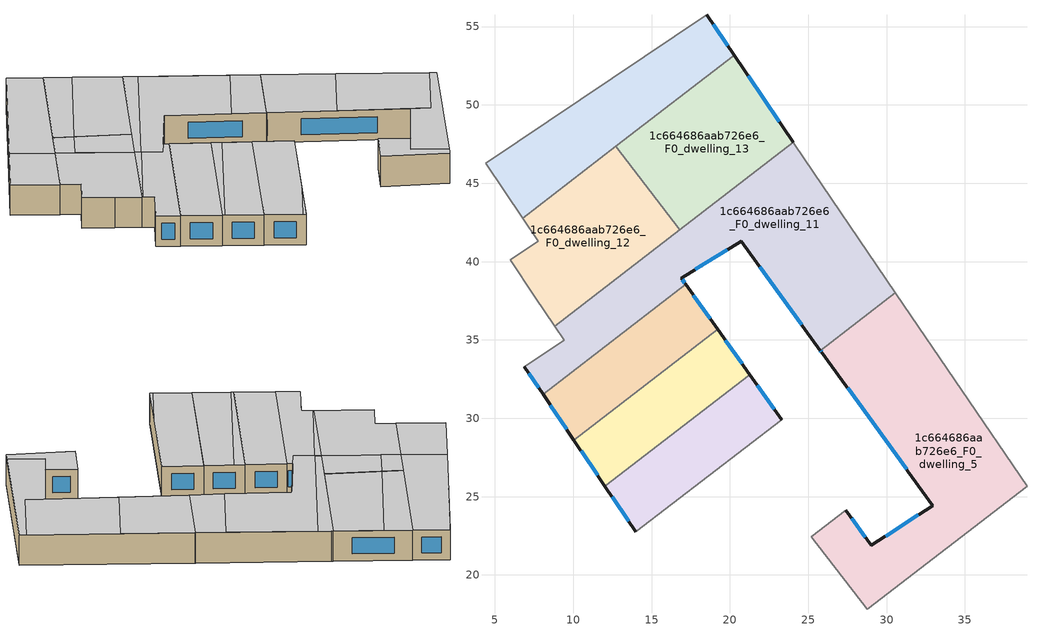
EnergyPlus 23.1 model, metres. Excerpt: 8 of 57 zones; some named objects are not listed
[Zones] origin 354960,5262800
1c664686aab726e6_F0_dwelling_10
 floor ground (EU_floor_Construction): 17.18,38.54 19.22,35.67 10.05,28.6 8.07,31.52 z0
 wall outside (EU_wall_Construction): 8.07,31.52 10.05,28.6 / 19.22,35.67 17.18,38.54 z0:3
 wall to 1c664686aab726e6_F0_dwelling_9 (EU_wall_Construction): 10.05,28.6 19.22,35.67 z0:3
 wall to 1c664686aab726e6_F0_dwelling_11 (EU_wall_Construction): 17.18,38.54 8.07,31.52 z0:3
 window (EU_Window_Construction): 8.53,30.84 9.58,29.29 / 18.74,36.34 17.66,37.87 z0.7:2.3
 ceiling adiabatic (EU_roof_Construction): 19.22,35.67 17.18,38.54 8.07,31.52 10.05,28.6 z3
1c664686aab726e6_F0_dwelling_11
 floor ground (EU_floor_Construction): 24.15,47.46 30.57,38.01 25.78,34.32 20.72,41.3 16.88,38.95 17.18,38.54 8.07,31.52 6.89,33.27 9.42,34.98 8.82,35.88 24.04,47.62 z0
 wall outside (EU_wall_Construction): 17.18,38.54 16.88,38.95 20.72,41.3 25.78,34.32 / 6.89,33.27 8.07,31.52 z0:3
 wall adiabatic (EU_wall_Construction): 8.82,35.88 9.42,34.98 6.89,33.27 / 30.57,38.01 24.15,47.46 24.04,47.62 z0:3
 wall to 1c664686aab726e6_F0_dwelling_5 (EU_wall_Construction): 25.78,34.32 30.57,38.01 z0:3
 wall to 1c664686aab726e6_F0_dwelling_12 (EU_wall_Construction): 16.81,42.04 8.82,35.88 z0:3
 wall to 1c664686aab726e6_F0_dwelling_13 (EU_wall_Construction): 24.04,47.62 16.81,42.04 z0:3
 window (EU_Window_Construction): 17.78,39.51 19.82,40.75 / 17.11,38.64 16.95,38.86 / 7.17,32.86 7.79,31.93 / 21.91,39.67 24.59,35.96 z0.7:2.3
 ceiling to 1c664686aab726e6_F1_dwelling_4 (EU_floor_Construction): 29.13,40.13 24.78,46.52 14.81,39.81 14.5,40.26 15.82,38.31 16.88,38.95 20.72,41.3 24.05,36.71 z3
 ceiling to 1c664686aab726e6_F1_dwelling_5 (EU_floor_Construction): 24.78,46.52 24.15,47.46 24.04,47.62 14.5,40.26 14.81,39.81 z3
 ceiling to 1c664686aab726e6_F1_dwelling_13 (EU_floor_Construction): 14.8,39.82 14.5,40.26 8.82,35.88 8.86,35.82 z3
 ceiling to 1c664686aab726e6_F1_dwelling_3 (EU_floor_Construction): 30.57,38.01 29.13,40.13 24.05,36.71 25.78,34.32 z3
 ceiling to 1c664686aab726e6_F1_dwelling_12 (EU_floor_Construction): 15.82,38.31 14.8,39.82 8.86,35.82 9.42,34.98 6.89,33.27 8.07,31.52 17.18,38.54 16.88,38.95 z3
1c664686aab726e6_F0_dwelling_12
 floor ground (EU_floor_Construction): 12.72,47.36 16.81,42.04 8.82,35.88 7.54,37.77 5.96,40.1 7.76,41.32 6.77,42.77 z0
 wall to 1c664686aab726e6_F0_dwelling_13 (EU_wall_Construction): 16.81,42.04 12.72,47.36 z0:3
 wall adiabatic (EU_wall_Construction): 6.77,42.77 7.76,41.32 5.96,40.1 7.54,37.77 8.82,35.88 z0:3
 wall to 1c664686aab726e6_F0_dwelling_14 (EU_wall_Construction): 12.72,47.36 6.77,42.77 z0:3
 ceiling to 1c664686aab726e6_F1_dwelling_13 (EU_floor_Construction): 14.5,40.26 10.75,45.84 6.77,42.77 7.76,41.32 5.96,40.1 7.54,37.77 8.82,35.88 z3
 ceiling to 1c664686aab726e6_F1_dwelling_5 (EU_floor_Construction): 16.81,42.04 13.84,45.89 11.69,44.44 14.5,40.26 z3
 ceiling to 1c664686aab726e6_F1_dwelling_6 (EU_floor_Construction): 13.84,45.89 12.72,47.35 10.75,45.84 11.69,44.44 z3
1c664686aab726e6_F0_dwelling_13
 floor ground (EU_floor_Construction): 20.27,53.18 24.04,47.62 16.81,42.04 12.72,47.36 z0
 wall outside (EU_wall_Construction): 24.04,47.62 20.27,53.18 z0:3
 wall to 1c664686aab726e6_F0_dwelling_14 (EU_wall_Construction): 20.27,53.18 12.72,47.36 z0:3
 window (EU_Window_Construction): 23.16,48.92 21.16,51.88 z0.7:2.3
 ceiling to 1c664686aab726e6_F1_dwelling_5 (EU_floor_Construction): 24.04,47.62 21.65,51.14 13.84,45.89 16.81,42.04 z3
 ceiling to 1c664686aab726e6_F1_dwelling_6 (EU_floor_Construction): 21.65,51.14 20.27,53.18 12.72,47.35 13.84,45.89 z3
1c664686aab726e6_F0_dwelling_14
 floor ground (EU_floor_Construction): 18.52,55.77 20.27,53.18 6.77,42.77 4.4,46.28 z0
 wall outside (EU_wall_Construction): 20.27,53.18 18.52,55.77 z0:3
 wall adiabatic (EU_wall_Construction): 18.52,55.77 4.4,46.28 6.77,42.77 z0:3
 window (EU_Window_Construction): 19.86,53.79 18.93,55.16 z0.7:2.3
 ceiling to 1c664686aab726e6_F1_dwelling_6 (EU_floor_Construction): 20.27,53.18 18.52,55.77 8.57,49.08 10.75,45.84 z3
 ceiling to 1c664686aab726e6_F1_dwelling_13 (EU_floor_Construction): 10.75,45.84 8.57,49.08 4.4,46.28 6.77,42.77 z3
1c664686aab726e6_F0_dwelling_5
 floor ground (EU_floor_Construction): 30.62,37.93 38.96,25.66 28.76,17.8 25.18,22.43 27.4,24.14 29.01,21.88 32.94,24.43 25.84,34.24 25.78,34.32 30.57,38.01 z0
 wall outside (EU_wall_Construction): 25.78,34.32 25.84,34.24 32.94,24.43 29.01,21.88 27.4,24.14 z0:3
 wall adiabatic (EU_wall_Construction): 38.96,25.66 30.62,37.93 30.57,38.01 z0:3
 wall to 1c664686aab726e6_F0_dwelling_4 (EU_wall_Construction): 25.18,22.43 28.76,17.8 z0:3
 wall to 1c664686aab726e6_F0_dwelling_3 (EU_wall_Construction): 28.76,17.8 38.96,25.66 z0:3
 wall to 1c664686aab726e6_F0_dwelling_6 (EU_wall_Construction): 27.4,24.14 25.18,22.43 z0:3
 window (EU_Window_Construction): 25.79,34.3 25.82,34.26 / 28.63,22.41 27.78,23.61 / 32.02,23.83 29.93,22.48 / 27.5,31.94 31.27,26.74 z0.7:2.3
 ceiling to 1c664686aab726e6_F1_dwelling_2 (EU_floor_Construction): 38.6,26.19 34.16,32.73 29.3,29.46 33.94,23.06 z3
 ceiling to 1c664686aab726e6_F1_dwelling_3 (EU_floor_Construction): 34.16,32.73 30.62,37.93 30.6,37.97 30.57,38.01 25.78,34.32 25.84,34.24 29.3,29.46 z3
 ceiling to 1c664686aab726e6_F1_dwelling_1 (EU_floor_Construction): 33.94,23.06 32.94,24.43 27.52,20.92 29.32,18.23 38.96,25.66 38.6,26.19 z3
 ceiling to 1c664686aab726e6_F1_dwelling_9 (EU_floor_Construction): 28.99,17.97 29.32,18.23 27.52,20.92 29.01,21.88 27.4,24.14 25.18,22.43 28.75,17.81 z3
1c664686aab726e6_F0_dwelling_8
 floor ground (EU_floor_Construction): 21.26,32.79 23.3,29.92 14,22.75 12.02,25.67 z0
 wall outside (EU_wall_Construction): 12.02,25.67 14,22.75 / 23.3,29.92 21.26,32.79 z0:3
 wall to 1c664686aab726e6_F0_dwelling_7 (EU_wall_Construction): 14,22.75 23.3,29.92 z0:3
 wall to 1c664686aab726e6_F0_dwelling_9 (EU_wall_Construction): 21.26,32.79 12.02,25.67 z0:3
 window (EU_Window_Construction): 12.49,24.99 13.54,23.43 / 22.82,30.59 21.74,32.12 z0.7:2.3
 ceiling to 1c664686aab726e6_F1_dwelling_11 (EU_floor_Construction): 17.39,25.36 23.3,29.92 21.26,32.79 12.02,25.67 13.85,22.97 z3
 ceiling to 1c664686aab726e6_F1_dwelling_10 (EU_floor_Construction): 17.37,25.34 13.85,22.97 14,22.75 z3
1c664686aab726e6_F0_dwelling_9
 floor ground (EU_floor_Construction): 19.22,35.67 21.26,32.79 12.02,25.67 10.05,28.6 z0
 wall outside (EU_wall_Construction): 10.05,28.6 12.02,25.67 / 21.26,32.79 19.22,35.67 z0:3
 window (EU_Window_Construction): 10.51,27.91 11.56,26.36 / 20.78,33.47 19.7,34.99 z0.7:2.3
 ceiling to 1c664686aab726e6_F1_dwelling_11 (EU_floor_Construction): 21.26,32.79 19.77,34.88 10.17,28.42 12.02,25.67 z3
 ceiling adiabatic (EU_roof_Construction): 19.77,34.88 19.22,35.67 10.05,28.6 10.17,28.42 z3
[Building]
EU S2 Campaign: North Axis=0; Terrain=City; Solar Distribution=FullExterior
[Site:Location]
Budapest.Ferenc.Liszt.Intl.AP: Latitude=47.437; Longitude=19.256; Time Zone=1; Elevation=185
[SizingPeriod:WeatherFileDays]
AnnualSizingPeriod: Begin Month=1; Begin Day of Month=1; End Month=12; End Day of Month=31; Day of Week for Start Day=Monday; Use Weather File Daylight Saving Period=No; Use Weather File Rain and Snow Indicators=No
[MATERIAL]
EU_InternalMass_Material: Roughness=MediumRough; Thickness=0.1; Conductivity=1; Density=1800; Specific Heat=900; Thermal Absorptance=0.9; Solar Absorptance=0.7; Visible Absorptance=0.7
[MATERIAL:NOMASS] Roughness=MediumRough; Thermal Absorptance=0.9; Solar Absorptance=0.7; Visible Absorptance=0.7
Name | Thermal Resistance
EU_wall_NoMass | 0.832559
EU_roof_NoMass | 1.39638
EU_floor_NoMass | 0.872794
[WINDOWMATERIAL:SIMPLEGLAZINGSYSTEM]
EU_Window_SimpleGlazing: UFactor=2.79869; Solar Heat Gain Coefficient=0.75; Visible Transmittance=0.75
[CONSTRUCTION]
EU_wall_Construction: EU_wall_NoMass
EU_roof_Construction: EU_roof_NoMass
EU_floor_Construction: EU_floor_NoMass
EU_Window_Construction: EU_Window_SimpleGlazing
EU_InternalMass_Construction: EU_InternalMass_Material
[ZONE] Type=1; Multiplier=1; Ceiling Height=autocalculate; Floor Area=autocalculate; Part of Total Floor Area=Yes
Name | Volume
1c664686aab726e6_F0_dwelling_10 | 121.826
1c664686aab726e6_F0_dwelling_11 | 347.053
1c664686aab726e6_F0_dwelling_12 | 187.837
1c664686aab726e6_F0_dwelling_13 | 187.84
1c664686aab726e6_F0_dwelling_14 | 187.857
1c664686aab726e6_F0_dwelling_5 | 348.296
1c664686aab726e6_F0_dwelling_8 | 123.876
1c664686aab726e6_F0_dwelling_9 | 122.862
[INTERNALMASS] Construction=EU_InternalMass_Construction
Name | Zone or ZoneList | Surface Area
1c664686aab726e6_F0_dwelling_5_EU_InternalMass | 1c664686aab726e6_F0_dwelling_5 | 116.098
1c664686aab726e6_F0_dwelling_8_EU_InternalMass | 1c664686aab726e6_F0_dwelling_8 | 41.2921
1c664686aab726e6_F0_dwelling_9_EU_InternalMass | 1c664686aab726e6_F0_dwelling_9 | 40.9539
1c664686aab726e6_F0_dwelling_10_EU_InternalMass | 1c664686aab726e6_F0_dwelling_10 | 40.6086
1c664686aab726e6_F0_dwelling_11_EU_InternalMass | 1c664686aab726e6_F0_dwelling_11 | 115.687
1c664686aab726e6_F0_dwelling_12_EU_InternalMass | 1c664686aab726e6_F0_dwelling_12 | 62.6124
1c664686aab726e6_F0_dwelling_13_EU_InternalMass | 1c664686aab726e6_F0_dwelling_13 | 62.6121
1c664686aab726e6_F0_dwelling_14_EU_InternalMass | 1c664686aab726e6_F0_dwelling_14 | 62.6189
[OTHEREQUIPMENT] Fuel Type=Electricity; Design Level Calculation Method=Watts/Area; Power per Zone Floor Area=1; Fraction Latent=0; Fraction Radiant=0; Fraction Lost=0; Carbon Dioxide Generation Rate=0; EndUse Subcategory=EU_Step8_InternalGains
Name | Zone or ZoneList or Space or SpaceList | Schedule
EU_Step8_InternalGain_1c664686aab726e6_F0_dwelling_5_f000 | 1c664686aab726e6_F0_dwelling_5 | EU_Step8_GainSchedule_1c664686aab726e6_F0_dwelling_5_f000
EU_Step8_InternalGain_1c664686aab726e6_F0_dwelling_8_f000 | 1c664686aab726e6_F0_dwelling_8 | EU_Step8_GainSchedule_1c664686aab726e6_F0_dwelling_8_f000
EU_Step8_InternalGain_1c664686aab726e6_F0_dwelling_9_f000 | 1c664686aab726e6_F0_dwelling_9 | EU_Step8_GainSchedule_1c664686aab726e6_F0_dwelling_9_f000
EU_Step8_InternalGain_1c664686aab726e6_F0_dwelling_10_f000 | 1c664686aab726e6_F0_dwelling_10 | EU_Step8_GainSchedule_1c664686aab726e6_F0_dwelling_10_f000
EU_Step8_InternalGain_1c664686aab726e6_F0_dwelling_11_f000 | 1c664686aab726e6_F0_dwelling_11 | EU_Step8_GainSchedule_1c664686aab726e6_F0_dwelling_11_f000
EU_Step8_InternalGain_1c664686aab726e6_F0_dwelling_12_f000 | 1c664686aab726e6_F0_dwelling_12 | EU_Step8_GainSchedule_1c664686aab726e6_F0_dwelling_12_f000
EU_Step8_InternalGain_1c664686aab726e6_F0_dwelling_13_f000 | 1c664686aab726e6_F0_dwelling_13 | EU_Step8_GainSchedule_1c664686aab726e6_F0_dwelling_13_f000
EU_Step8_InternalGain_1c664686aab726e6_F0_dwelling_14_f000 | 1c664686aab726e6_F0_dwelling_14 | EU_Step8_GainSchedule_1c664686aab726e6_F0_dwelling_14_f000
[ZONEVENTILATION:DESIGNFLOWRATE] Schedule=EU_AlwaysOn; Design Flow Rate Calculation Method=AirChanges/Hour; Air Changes per Hour=0.475469; Ventilation Type=Natural; Fan Pressure Rise=0; Fan Total Efficiency=1; Constant Term Coefficient=1; Temperature Term Coefficient=0; Velocity Term Coefficient=0; Velocity Squared Term Coefficient=0; Minimum Indoor Temperature=-100; Maximum Indoor Temperature=100; Delta Temperature=-100; Minimum Outdoor Temperature=-100; Maximum Outdoor Temperature=100; Maximum Wind Speed=40
Name | Zone or ZoneList or Space or SpaceList
EU_ConstantAir_1c664686aab726e6_F0_dwelling_5 | 1c664686aab726e6_F0_dwelling_5
EU_ConstantAir_1c664686aab726e6_F0_dwelling_8 | 1c664686aab726e6_F0_dwelling_8
EU_ConstantAir_1c664686aab726e6_F0_dwelling_9 | 1c664686aab726e6_F0_dwelling_9
EU_ConstantAir_1c664686aab726e6_F0_dwelling_10 | 1c664686aab726e6_F0_dwelling_10
EU_ConstantAir_1c664686aab726e6_F0_dwelling_11 | 1c664686aab726e6_F0_dwelling_11
EU_ConstantAir_1c664686aab726e6_F0_dwelling_12 | 1c664686aab726e6_F0_dwelling_12
EU_ConstantAir_1c664686aab726e6_F0_dwelling_13 | 1c664686aab726e6_F0_dwelling_13
EU_ConstantAir_1c664686aab726e6_F0_dwelling_14 | 1c664686aab726e6_F0_dwelling_14
[HVACTEMPLATE:ZONE:IDEALLOADSAIRSYSTEM] System Availability Schedule=EU_AlwaysOn; Maximum Heating Supply Air Temperature=50; Minimum Cooling Supply Air Temperature=13; Maximum Heating Supply Air Humidity Ratio=0.0156; Minimum Cooling Supply Air Humidity Ratio=0.0077; Heating Limit=NoLimit; Cooling Limit=NoLimit; Heating Availability Schedule=EU_AlwaysOn; Cooling Availability Schedule=EU_CoolingOff; Dehumidification Control Type=ConstantSensibleHeatRatio; Cooling Sensible Heat Ratio=0.7; Dehumidification Setpoint=60; Humidification Control Type=None; Humidification Setpoint=30; Outdoor Air Method=None; Outdoor Air Flow Rate per Person=0.00944; Outdoor Air Flow Rate per Zone Floor Area=0; Outdoor Air Flow Rate per Zone=0; Demand Controlled Ventilation Type=None; Outdoor Air Economizer Type=NoEconomizer; Heat Recovery Type=None; Sensible Heat Recovery Effectiveness=0.7; Latent Heat Recovery Effectiveness=0.65
Name | Template Thermostat
1c664686aab726e6_F0_dwelling_5 | EU_HeatOnly_1c664686aab726e6_F0_dwelling_5
1c664686aab726e6_F0_dwelling_8 | EU_HeatOnly_1c664686aab726e6_F0_dwelling_8
1c664686aab726e6_F0_dwelling_9 | EU_HeatOnly_1c664686aab726e6_F0_dwelling_9
1c664686aab726e6_F0_dwelling_10 | EU_HeatOnly_1c664686aab726e6_F0_dwelling_10
1c664686aab726e6_F0_dwelling_11 | EU_HeatOnly_1c664686aab726e6_F0_dwelling_11
1c664686aab726e6_F0_dwelling_12 | EU_HeatOnly_1c664686aab726e6_F0_dwelling_12
1c664686aab726e6_F0_dwelling_13 | EU_HeatOnly_1c664686aab726e6_F0_dwelling_13
1c664686aab726e6_F0_dwelling_14 | EU_HeatOnly_1c664686aab726e6_F0_dwelling_14
[SIZING:ZONE] Zone Cooling Design Supply Air Temperature Input Method=SupplyAirTemperature; Zone Cooling Design Supply Air Temperature=13; Zone Heating Design Supply Air Temperature Input Method=SupplyAirTemperature; Zone Heating Design Supply Air Temperature=50; Zone Cooling Design Supply Air Humidity Ratio=0.008; Zone Heating Design Supply Air Humidity Ratio=0.008; Cooling Design Air Flow Method=DesignDay; Cooling Design Air Flow Rate=0; Cooling Minimum Air Flow per Zone Floor Area=0.000762; Cooling Minimum Air Flow=0; Cooling Minimum Air Flow Fraction=0.2; Heating Design Air Flow Method=DesignDay; Heating Design Air Flow Rate=0; Heating Maximum Air Flow per Zone Floor Area=0.002032; Heating Maximum Air Flow=0.141576; Heating Maximum Air Flow Fraction=0.3; Account for Dedicated Outdoor Air System=No; Dedicated Outdoor Air System Control Strategy=NeutralSupplyAir; Dedicated Outdoor Air Low Setpoint Temperature for Design=autosize; Dedicated Outdoor Air High Setpoint Temperature for Design=autosize; Zone Load Sizing Method=Sensible Load Only No Latent Load; Zone Latent Cooling Design Supply Air Humidity Ratio Input Method=HumidityRatioDifference; Zone Cooling Design Supply Air Humidity Ratio Difference=0.005; Zone Latent Heating Design Supply Air Humidity Ratio Input Method=HumidityRatioDifference; Zone Humidification Design Supply Air Humidity Ratio Difference=0.005
1c664686aab726e6_F0_dwelling_5; 1c664686aab726e6_F0_dwelling_8; 1c664686aab726e6_F0_dwelling_9; 1c664686aab726e6_F0_dwelling_10; 1c664686aab726e6_F0_dwelling_11; 1c664686aab726e6_F0_dwelling_12; 1c664686aab726e6_F0_dwelling_13; 1c664686aab726e6_F0_dwelling_14
[SCHEDULE:CONSTANT]
Name | Hourly Value
EU_AlwaysOn | 1
EU_CoolingOff | 0
[SCHEDULE:FILE] Column Number=1; Rows to Skip at Top=0; Number of Hours of Data=8760; Column Separator=Comma; Interpolate to Timestep=No; Minutes per Item=60; Adjust Schedule for Daylight Savings=Yes
Name | File
EU_Step8_GainSchedule_1c664686aab726e6_F0_dwelling_5_f000 | ../../schedules/1c664686aab726e6/1c664686aab726e6_F0_dwelling_5_f000_gain.csv
EU_Step8_GainSchedule_1c664686aab726e6_F0_dwelling_8_f000 | ../../schedules/1c664686aab726e6/1c664686aab726e6_F0_dwelling_8_f000_gain.csv
EU_Step8_GainSchedule_1c664686aab726e6_F0_dwelling_9_f000 | ../../schedules/1c664686aab726e6/1c664686aab726e6_F0_dwelling_9_f000_gain.csv
EU_Step8_GainSchedule_1c664686aab726e6_F0_dwelling_10_f000 | ../../schedules/1c664686aab726e6/1c664686aab726e6_F0_dwelling_10_f000_gain.csv
EU_Step8_GainSchedule_1c664686aab726e6_F0_dwelling_11_f000 | ../../schedules/1c664686aab726e6/1c664686aab726e6_F0_dwelling_11_f000_gain.csv
EU_Step8_GainSchedule_1c664686aab726e6_F0_dwelling_12_f000 | ../../schedules/1c664686aab726e6/1c664686aab726e6_F0_dwelling_12_f000_gain.csv
EU_Step8_GainSchedule_1c664686aab726e6_F0_dwelling_13_f000 | ../../schedules/1c664686aab726e6/1c664686aab726e6_F0_dwelling_13_f000_gain.csv
EU_Step8_GainSchedule_1c664686aab726e6_F0_dwelling_14_f000 | ../../schedules/1c664686aab726e6/1c664686aab726e6_F0_dwelling_14_f000_gain.csv
